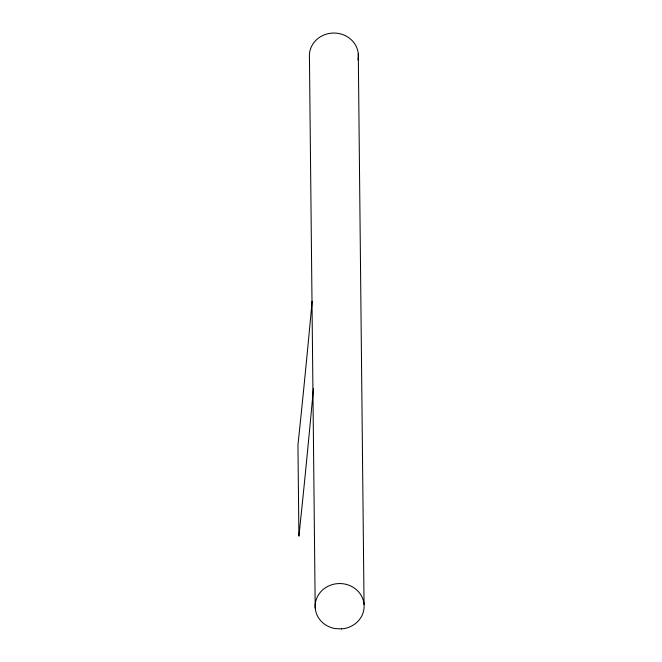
<?xml version="1.0" encoding="UTF-8"?>
<svg xmlns="http://www.w3.org/2000/svg" width="662" height="662" viewBox="0 0 662 662"><rect width="100%" height="100%" fill="white"/><g stroke="black" fill="none" stroke-linecap="round" stroke-linejoin="round"><path stroke-width="0.99" d="M358.291 54.003L364.05 604.514M315.203 607.997L309.444 57.486A24.494 22.707 -0.6 0 1 335.229 33.067A24.494 22.707 -0.6 0 1 357.935 59.919M312.125 301.177A443.118 17.353 -85 0 1 297.95 444.93L298.901 536.179A443.118 17.353 -85 0 0 313.457 388.321M341.468 628.9L335.088 628.577A24.494 22.707 -0.6 0 1 319.738 593.036A24.494 22.707 -0.6 0 1 360.989 595.105A24.494 22.707 -0.6 0 1 341.468 628.9"/></g></svg>
